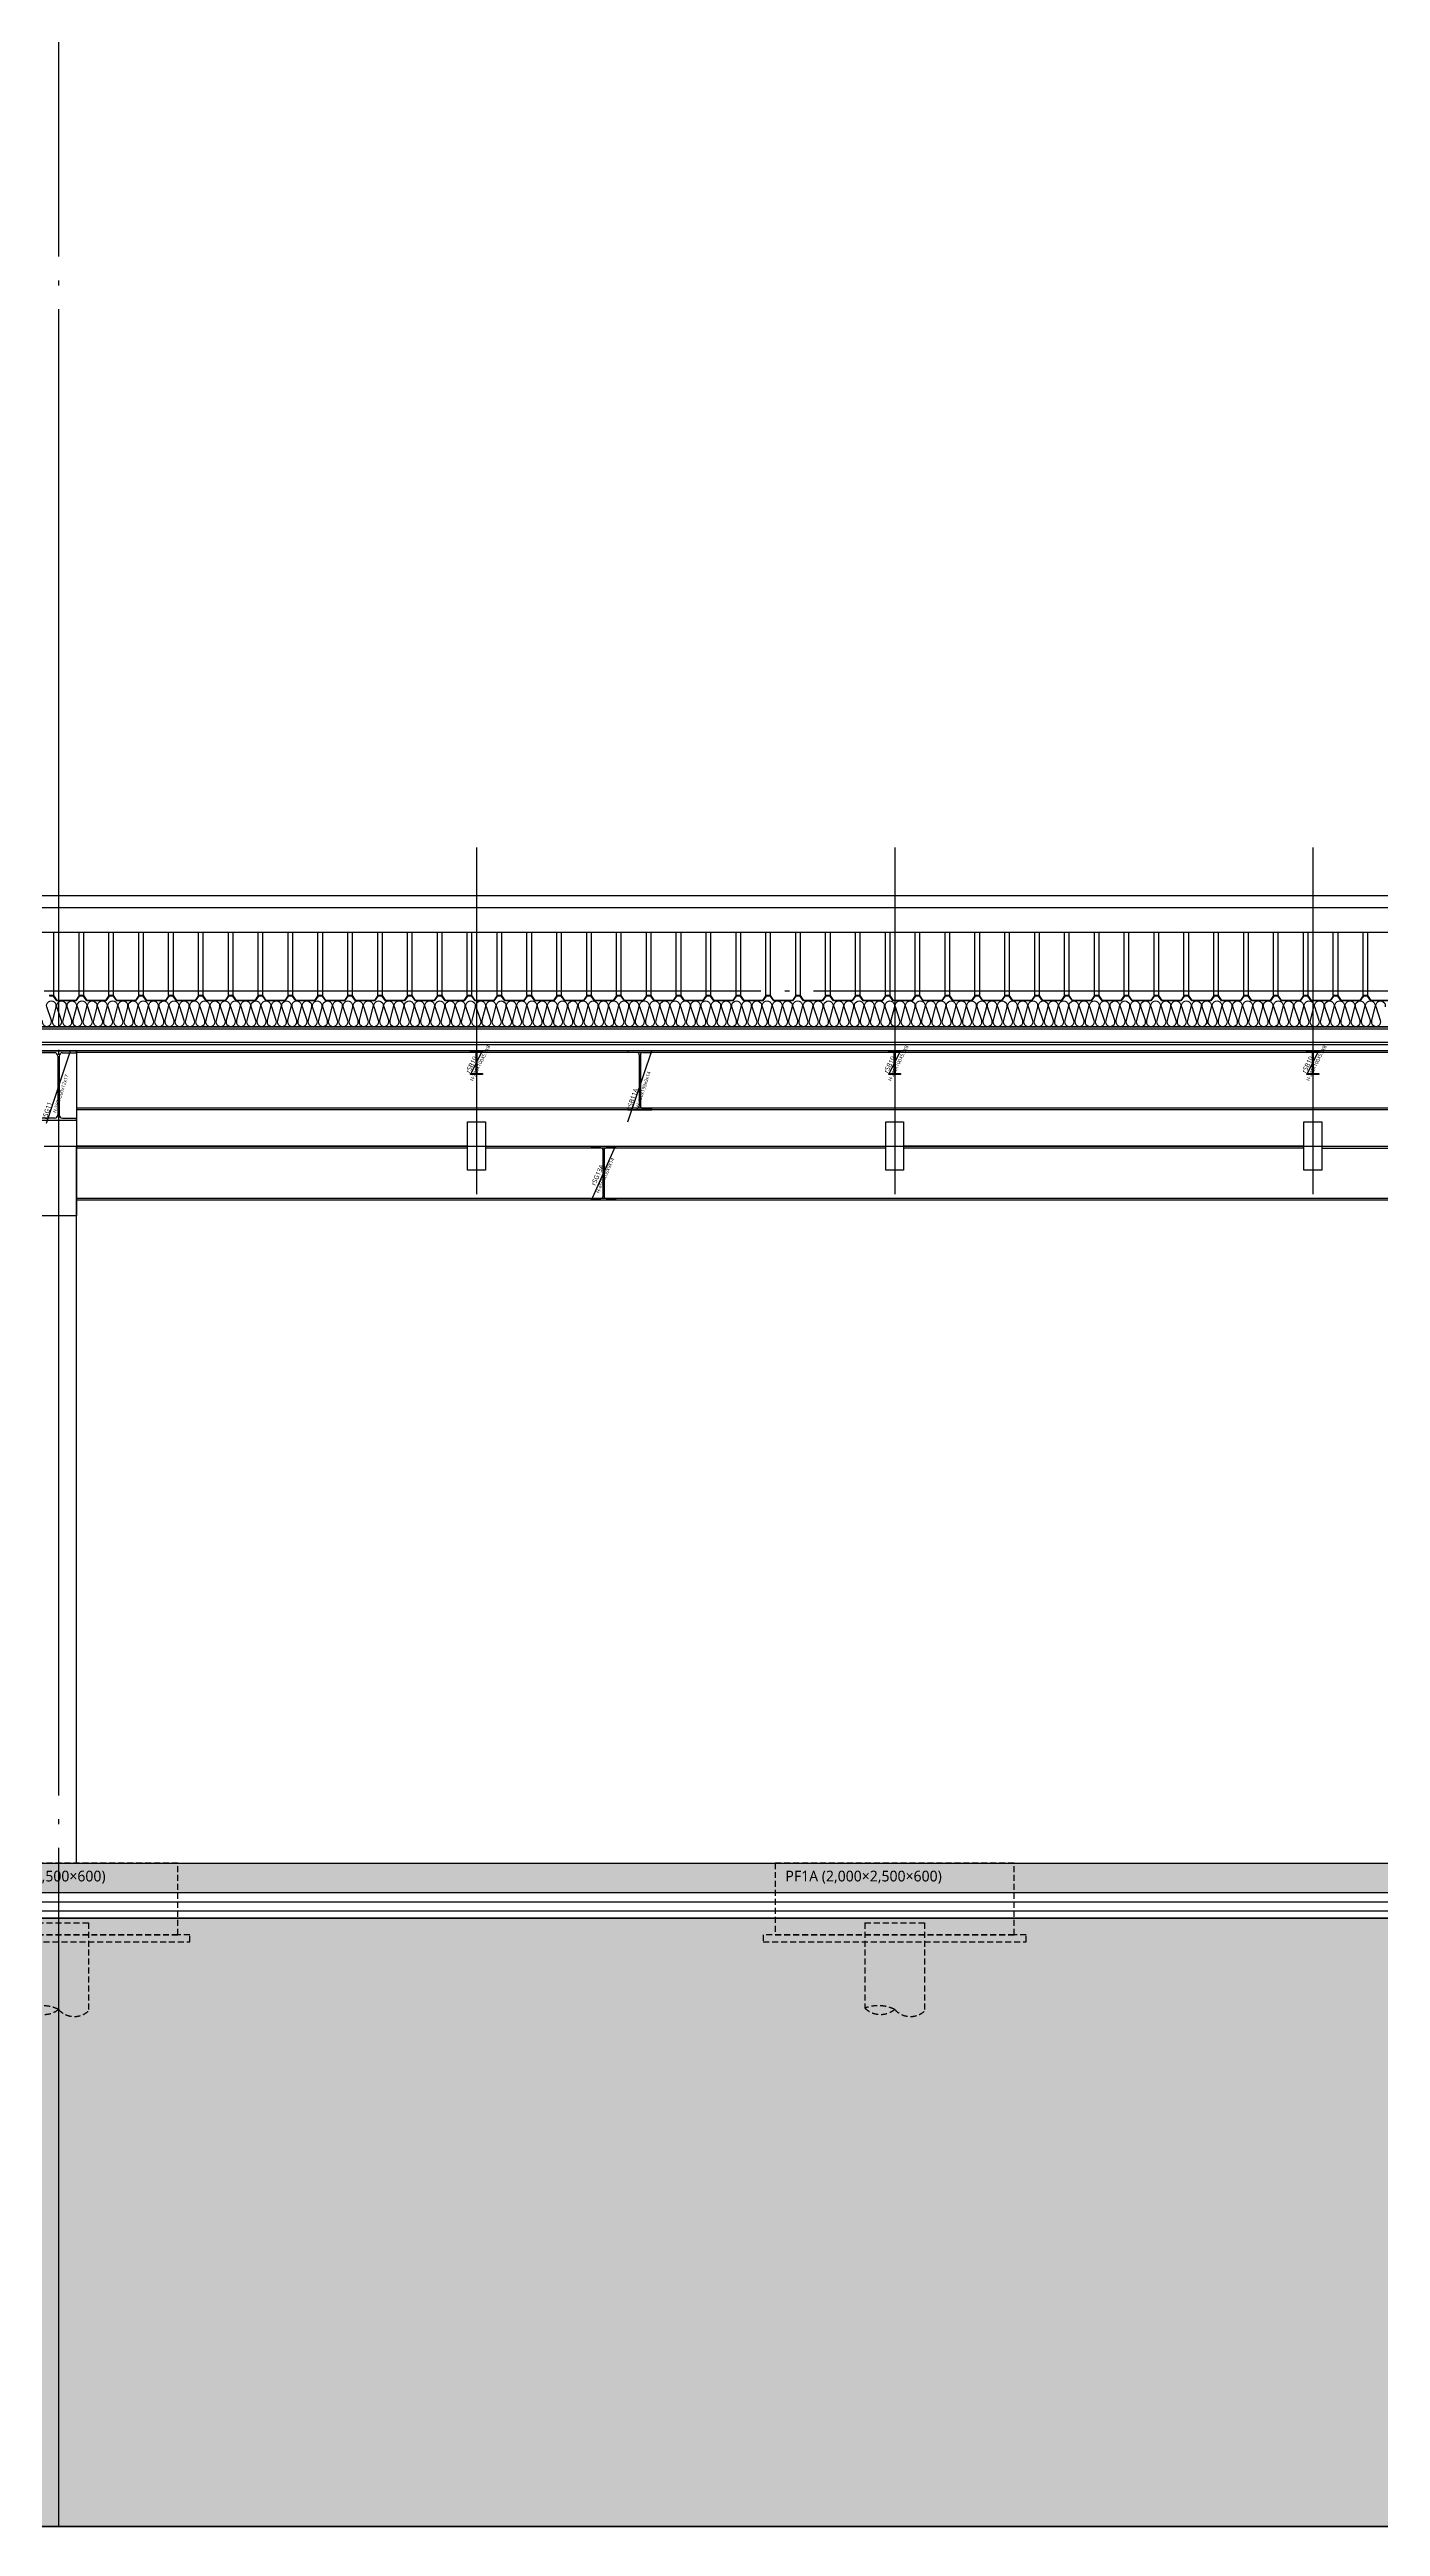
# Model space of a CAD drawing. Header units: millimetres. Extents: x 0 to 672800, y 0 to 118800.
# Drawn here: x 245375 to 256517, y 20890 to 41624 of the extents above; entities that cross this region are included whole.
import ezdxf
from ezdxf.enums import TextEntityAlignment as Align

# ---------------------------------------------------------------- set-up
doc = ezdxf.new("R2010")
doc.units = ezdxf.units.MM
doc.header["$LTSCALE"] = 200
for name, pattern in [('CEN-GAUN', [32.2, 30, -1, 0.2, -1]), ('CONTINOUS', [0]), ('HIDDEN', [0.375, 0.25, -0.125])]:
    doc.linetypes.add(name, pattern=pattern)
doc.layers.get('DEFPOINTS').update_dxf_attribs({"color": 137})
for name, color, linetype in [('0-S-col', 4, 'Continuous'), ('01단열재', 252, 'Continuous'), ('09GIRDER', 2, 'Continuous'), ('0파일', 251, 'HIDDEN'), ('5기초', 5, 'HIDDEN'), ('5기초버림콘크리트', 251, 'HIDDEN'), ('5버림콘크리트', 5, 'CONTINOUS'), ('7', 7, 'Continuous'), ('8', 8, 'Continuous'), ('A-CON', 2, 'Continuous'), ('CEN', 1, 'CEN-GAUN'), ('ELE-8', 8, 'Continuous'), ('ELE-STL', 252, 'Continuous'), ('HAT-254', 254, 'Continuous'), ('Insul', 252, 'Continuous'), ('LADDER-6', 6, 'Continuous'), ('PANEL', 6, 'Continuous'), ('S-253', 252, 'Continuous'), ('SEC-PANEL', 6, 'Continuous'), ('SOL-253', 253, 'Continuous')]:
    doc.layers.add(name, color=color, linetype=linetype)
doc.layers.add('Defpoint', color=125, linetype='Continuous', plot=False)
doc.styles.add('스타일1', font='malgun.ttf')
doc.linetypes.add('INSUL50', pattern='A,0.00254,-2.54,[134,ltypeshp.shx,S=6.25,R=0,X=-2.54,Y=0],-19.92,[134,ltypeshp.shx,S=6.25,R=180,X=2.54,Y=0],-2.54', length=25.00254)

# ---------------------------------------------------------------- blocks, each defined once
blk = doc.blocks.new('STUD-A1')
at = {"layer": 'ELE-8'}
for p, q in [((4835, 150), (54635, 150)), ((4835, 0), (54635, 0))]:
    blk.add_line(p, q, dxfattribs=at)
at = {"layer": 'ELE-8', "color": 251}
for p, q in [((4835, 130), (54630, 130)), ((4835, 20), (54630, 20))]:
    blk.add_line(p, q, dxfattribs=at)
blk = doc.blocks.new('PANEL-ES')
at = {"layer": '8'}
for p, q in [((35789.6, 0), (35789.6, 529)), ((36000, 0), (36000, 529)), ((36039.6, 0), (36039.6, 529)), ((36250, 0), (36250, 529)), ((36289.6, 0), (36289.6, 529)), ((36500, 0), (36500, 529)), ((36539.6, 0), (36539.6, 529)), ((36750, 0), (36750, 529)), ((36789.6, 0), (36789.6, 529)), ((37000, 0), (37000, 529)), ((37039.6, 0), (37039.6, 529)), ((37250, 0), (37250, 529)), ((37289.6, 0), (37289.6, 529)), ((37500, 0), (37500, 529)), ((37539.6, 0), (37539.6, 529)), ((37750, 0), (37750, 529)), ((37789.6, 0), (37789.6, 529)), ((38000, 0), (38000, 529)), ((38039.6, 0), (38039.6, 529)), ((38250, 0), (38250, 529)), ((38289.6, 0), (38289.6, 529)), ((38500, 0), (38500, 529)), ((38539.6, 0), (38539.6, 529)), ((38750, 0), (38750, 529)), ((38789.6, 0), (38789.6, 529)), ((39000, 0), (39000, 529)), ((39039.6, 0), (39039.6, 529)), ((39250, 0), (39250, 529)), ((39289.6, 0), (39289.6, 529)), ((39500, 0), (39500, 529)), ((39539.6, 0), (39539.6, 529)), ((39750, 0), (39750, 529)), ((39789.6, 0), (39789.6, 529)), ((40000, 0), (40000, 529)), ((40039.6, 0), (40039.6, 529)), ((40250, 0), (40250, 529)), ((40289.6, 0), (40289.6, 529)), ((40500, 0), (40500, 529)), ((40539.6, 0), (40539.6, 529)), ((40750, 0), (40750, 529)), ((40789.6, 0), (40789.6, 529)), ((41000, 0), (41000, 529)), ((41039.6, 0), (41039.6, 529)), ((41250, 0), (41250, 529)), ((41289.6, 0), (41289.6, 529)), ((41500, 0), (41500, 529)), ((41539.6, 0), (41539.6, 529)), ((41750, 0), (41750, 529)), ((41789.6, 0), (41789.6, 529)), ((42000, 0), (42000, 529)), ((42039.6, 0), (42039.6, 529)), ((42250, 0), (42250, 529)), ((42289.6, 0), (42289.6, 529)), ((42500, 0), (42500, 529)), ((42539.6, 0), (42539.6, 529)), ((42750, 0), (42750, 529)), ((42789.6, 0), (42789.6, 529)), ((43000, 0), (43000, 529)), ((43039.6, 0), (43039.6, 529)), ((43250, 0), (43250, 529)), ((43289.6, 0), (43289.6, 529)), ((43500, 0), (43500, 529)), ((43539.6, 0), (43539.6, 529)), ((43750, 0), (43750, 529)), ((43789.6, 0), (43789.6, 529)), ((44000, 0), (44000, 529)), ((44039.6, 0), (44039.6, 529)), ((44250, 0), (44250, 529)), ((44289.6, 0), (44289.6, 529)), ((44500, 0), (44500, 529)), ((44539.6, 0), (44539.6, 529)), ((44750, 0), (44750, 529)), ((44789.6, 0), (44789.6, 529)), ((45000, 0), (45000, 529)), ((45039.6, 0), (45039.6, 529)), ((45250, 0), (45250, 529)), ((45289.6, 0), (45289.6, 529)), ((45500, 0), (45500, 529)), ((45539.6, 0), (45539.6, 529)), ((45750, 0), (45750, 529)), ((45789.6, 0), (45789.6, 529)), ((46000, 0), (46000, 529)), ((46039.6, 0), (46039.6, 529)), ((46250, 0), (46250, 529)), ((46289.6, 0), (46289.6, 529)), ((46500, 0), (46500, 529)), ((46539.6, 0), (46539.6, 529)), ((46750, 0), (46750, 529)), ((46789.6, 0), (46789.6, 529))]:
    blk.add_line(p, q, dxfattribs=at)
blk = doc.blocks.new('sefa ws')
at = {"layer": 'Insul'}
blk.add_lwpolyline([(57377, 45001, 1.337394), (57453, 45001), (57414, 45114, -1.337394), (57490, 45114), (57462, 45001, 1.337394), (57538, 45001), (57500, 45114, -1.337394), (57576, 45114), (57548, 45001, 1.337394), (57624, 45001), (57586, 45114, -1.337394), (57662, 45114), (57633, 45001, 1.337394), (57709, 45001), (57671, 45114, -1.337394), (57747, 45114), (57719, 45001, 1.337394), (57795, 45001), (57757, 45114, -1.337394), (57833, 45114), (57805, 45001, 1.337394), (57881, 45001), (57842, 45114, -1.337394), (57918, 45114), (57890, 45001, 1.337394), (57966, 45001), (57928, 45114, -1.337394), (58004, 45114), (57976, 45001, 1.337394), (58052, 45001), (58014, 45114, -1.337394), (58090, 45114), (58061, 45001, 1.337394), (58137, 45001), (58099, 45114, -1.337394), (58175, 45114), (58147, 45001, 1.337394), (58223, 45001), (58185, 45114, -1.337394), (58261, 45114), (58233, 45001, 1.337394), (58309, 45001), (58270, 45114, -1.337394), (58346, 45114), (58318, 45001, 1.337394), (58394, 45001), (58356, 45114, -1.337394), (58432, 45114), (58404, 45001, 1.337394), (58480, 45001), (58442, 45114, -1.337394), (58518, 45114), (58489, 45001, 1.337394), (58565, 45001), (58527, 45114, -1.337394), (58603, 45114), (58575, 45001, 1.337394), (58651, 45001), (58613, 45114, -1.337394), (58689, 45114), (58661, 45001, 1.337394), (58737, 45001), (58698, 45114, -1.337394), (58774, 45114), (58746, 45001, 1.337394), (58822, 45001), (58784, 45114, -1.337394), (58860, 45114), (58832, 45001, 1.337394), (58908, 45001), (58870, 45114, -1.337394), (58946, 45114), (58917, 45001, 1.337394), (58993, 45001), (58955, 45114, -1.337394), (59031, 45114), (59003, 45001, 1.337394), (59079, 45001), (59041, 45114, -1.337394), (59117, 45114), (59089, 45001, 1.337394), (59165, 45001), (59126, 45114, -1.337394), (59202, 45114), (59174, 45001, 1.337394), (59250, 45001), (59212, 45114, -1.337394), (59288, 45114), (59260, 45001, 1.337394), (59336, 45001), (59298, 45114, -1.337394), (59374, 45114), (59345, 45001, 1.337394), (59421, 45001), (59383, 45114, -1.337394), (59459, 45114), (59431, 45001, 1.337394), (59507, 45001), (59469, 45114, -1.337394), (59545, 45114), (59517, 45001, 1.337394), (59593, 45001), (59554, 45114, -1.337394), (59630, 45114), (59602, 45001, 1.337394), (59678, 45001), (59640, 45114, -1.337394), (59716, 45114), (59688, 45001, 1.337394), (59764, 45001), (59726, 45114, -1.337394), (59802, 45114), (59773, 45001, 1.337394), (59849, 45001), (59811, 45114, -1.337394), (59887, 45114), (59859, 45001, 1.337394), (59935, 45001), (59897, 45114, -1.337394), (59973, 45114), (59945, 45001, 1.337394), (60021, 45001), (59982, 45114, -1.337394), (60058, 45114), (60030, 45001, 1.337394), (60106, 45001), (60068, 45114, -1.337394), (60144, 45114), (60116, 45001, 1.337394), (60192, 45001), (60154, 45114, -1.337394), (60230, 45114), (60201, 45001, 1.337394), (60277, 45001), (60239, 45114, -1.337394), (60315, 45114), (60287, 45001, 1.337394), (60363, 45001), (60325, 45114, -1.337394), (60401, 45114), (60373, 45001, 1.337394), (60449, 45001), (60410, 45114, -1.337394), (60486, 45114), (60458, 45001, 1.337394), (60534, 45001), (60496, 45114, -1.337394), (60572, 45114), (60544, 45001, 1.337394), (60620, 45001), (60582, 45114, -1.337394), (60658, 45114), (60629, 45001, 1.337394), (60705, 45001), (60667, 45114, -1.337394), (60743, 45114), (60715, 45001, 1.337394), (60791, 45001), (60753, 45114, -1.337394), (60829, 45114), (60801, 45001, 1.337394), (60877, 45001), (60838, 45114, -1.337394), (60914, 45114), (60886, 45001, 1.337394), (60962, 45001), (60924, 45114, -1.337394), (61000, 45114), (60972, 45001, 1.337394), (61048, 45001), (61010, 45114, -1.337394), (61086, 45114), (61057, 45001, 1.337394), (61133, 45001), (61095, 45114, -1.337394), (61171, 45114), (61143, 45001, 1.337394), (61219, 45001), (61181, 45114, -1.337394), (61257, 45114), (61229, 45001, 1.337394), (61305, 45001), (61266, 45114, -1.337394), (61342, 45114), (61314, 45001, 1.337394), (61390, 45001), (61352, 45114, -1.337394), (61428, 45114), (61400, 45001, 1.337394), (61476, 45001), (61438, 45114, -1.337394), (61514, 45114), (61485, 45001, 1.337394), (61561, 45001), (61523, 45114, -1.337394), (61599, 45114), (61571, 45001, 1.337394), (61647, 45001), (61609, 45114, -1.337394), (61685, 45114), (61657, 45001, 1.337394), (61733, 45001), (61694, 45114, -1.337394), (61770, 45114), (61742, 45001, 1.337394), (61818, 45001), (61780, 45114, -1.337394), (61856, 45114), (61828, 45001, 1.337394), (61904, 45001), (61866, 45114, -1.337394), (61942, 45114), (61913, 45001, 1.337394), (61989, 45001), (61951, 45114, -1.337394), (62027, 45114), (61999, 45001, 1.337394), (62075, 45001), (62037, 45114, -1.337394), (62113, 45114), (62085, 45001, 1.337394), (62161, 45001), (62122, 45114, -1.337394), (62198, 45114), (62170, 45001, 1.337394), (62246, 45001), (62208, 45114, -1.337394), (62284, 45114), (62256, 45001, 1.337394), (62332, 45001), (62294, 45114, -1.337394), (62370, 45114), (62341, 45001, 1.337394), (62417, 45001), (62379, 45114, -1.337394), (62455, 45114), (62427, 45001, 1.337394), (62503, 45001), (62465, 45114, -1.337394), (62541, 45114), (62513, 45001, 1.337394), (62589, 45001), (62550, 45114, -1.337394), (62626, 45114), (62598, 45001, 1.337394), (62674, 45001), (62636, 45114, -1.337394), (62712, 45114), (62684, 45001, 1.337394), (62760, 45001), (62722, 45114, -1.337394), (62798, 45114), (62769, 45001, 1.337394), (62845, 45001), (62807, 45114, -1.337394), (62883, 45114), (62855, 45001, 1.337394), (62931, 45001), (62893, 45114, -1.337394), (62969, 45114), (62941, 45001, 1.337394), (63017, 45001), (62978, 45114, -1.337394), (63054, 45114), (63026, 45001, 1.337394), (63102, 45001), (63064, 45114, -1.337394), (63140, 45114), (63112, 45001, 1.337394), (63188, 45001), (63150, 45114, -1.337394), (63226, 45114), (63197, 45001, 1.337394), (63273, 45001), (63235, 45114, -1.337394), (63311, 45114), (63283, 45001, 1.337394), (63359, 45001), (63321, 45114, -1.337394), (63397, 45114), (63369, 45001, 1.337394), (63445, 45001), (63406, 45114, -1.337394), (63482, 45114), (63454, 45001, 1.337394), (63530, 45001), (63492, 45114, -1.337394), (63568, 45114), (63540, 45001, 1.337394), (63616, 45001), (63578, 45114, -1.337394), (63654, 45114), (63625, 45001, 1.337394), (63701, 45001), (63663, 45114, -1.337394), (63739, 45114), (63711, 45001, 1.337394), (63787, 45001), (63749, 45114, -1.337394), (63825, 45114), (63797, 45001, 1.337394), (63873, 45001), (63834, 45114, -1.337394), (63910, 45114), (63882, 45001, 1.337394), (63958, 45001), (63920, 45114, -1.337394), (63996, 45114), (63968, 45001, 1.337394), (64044, 45001), (64006, 45114, -1.337394), (64082, 45114), (64053, 45001, 1.337394), (64129, 45001), (64091, 45114, -1.337394), (64167, 45114), (64139, 45001, 1.337394), (64215, 45001), (64177, 45114, -1.337394), (64253, 45114), (64225, 45001, 1.337394), (64301, 45001), (64262, 45114, -1.337394), (64338, 45114), (64310, 45001, 1.337394), (64386, 45001), (64348, 45114, -1.337394), (64424, 45114), (64396, 45001, 1.337394), (64472, 45001), (64434, 45114, -1.337394), (64510, 45114), (64481, 45001, 1.337394), (64557, 45001), (64519, 45114, -1.337394), (64595, 45114), (64567, 45001, 1.337394), (64643, 45001), (64605, 45114, -1.337394), (64681, 45114), (64653, 45001, 1.337394), (64729, 45001), (64690, 45114, -1.337394), (64766, 45114), (64738, 45001, 1.337394), (64814, 45001), (64776, 45114, -1.337394), (64852, 45114), (64824, 45001, 1.337394), (64900, 45001), (64862, 45114, -1.337394), (64938, 45114), (64909, 45001, 1.337394), (64985, 45001), (64947, 45114, -1.337394), (65023, 45114), (64995, 45001, 1.337394), (65071, 45001), (65033, 45114, -1.337394), (65109, 45114), (65081, 45001, 1.337394), (65157, 45001), (65118, 45114, -1.337394), (65194, 45114), (65166, 45001, 1.337394), (65242, 45001), (65204, 45114, -1.337394), (65280, 45114), (65252, 45001, 1.337394), (65328, 45001), (65290, 45114, -1.337394), (65366, 45114), (65337, 45001, 1.337394), (65413, 45001), (65375, 45114, -1.337394), (65451, 45114), (65423, 45001, 1.337394), (65499, 45001), (65461, 45114, -1.337394), (65537, 45114), (65509, 45001, 1.337394), (65585, 45001), (65546, 45114, -1.337394), (65622, 45114), (65594, 45001, 1.337394), (65670, 45001), (65632, 45114, -1.337394), (65708, 45114), (65680, 45001, 1.337394), (65756, 45001), (65718, 45114, -1.337394), (65794, 45114), (65765, 45001, 1.337394), (65841, 45001), (65803, 45114, -1.337394), (65879, 45114), (65851, 45001, 1.337394), (65927, 45001), (65889, 45114, -1.337394), (65965, 45114), (65937, 45001, 1.337394), (66013, 45001), (65974, 45114, -1.337394), (66050, 45114), (66022, 45001, 1.337394), (66098, 45001), (66060, 45114, -1.337394), (66136, 45114), (66108, 45001, 1.337394), (66184, 45001), (66146, 45114, -1.337394), (66222, 45114), (66193, 45001, 1.337394), (66269, 45001), (66231, 45114, -1.337394), (66307, 45114), (66279, 45001, 1.337394), (66355, 45001), (66317, 45114, -1.337394), (66393, 45114), (66365, 45001, 1.337394), (66441, 45001), (66402, 45114, -1.337394), (66478, 45114), (66450, 45001, 1.337394), (66526, 45001), (66488, 45114, -1.337394), (66564, 45114), (66536, 45001, 1.337394), (66612, 45001), (66574, 45114, -1.337394), (66650, 45114), (66621, 45001, 1.337394), (66697, 45001), (66659, 45114, -1.337394), (66735, 45114), (66707, 45001, 1.337394), (66783, 45001), (66745, 45114, -1.337394), (66821, 45114), (66793, 45001, 1.337394), (66869, 45001), (66830, 45114, -1.337394), (66906, 45114), (66878, 45001, 1.337394), (66954, 45001), (66916, 45114, -1.337394), (66992, 45114), (66964, 45001, 1.337394), (67040, 45001), (67002, 45114, -1.337394), (67078, 45114), (67049, 45001, 1.337394), (67125, 45001), (67087, 45114, -1.337394), (67163, 45114), (67135, 45001, 1.337394), (67211, 45001), (67173, 45114, -1.337394), (67249, 45114), (67221, 45001, 1.337394), (67297, 45001), (67258, 45114, -1.337394), (67334, 45114), (67306, 45001, 1.337394), (67382, 45001), (67344, 45114, -1.337394), (67420, 45114), (67392, 45001, 1.337394), (67468, 45001), (67430, 45114, -1.337394), (67506, 45114), (67477, 45001, 1.337394), (67553, 45001), (67515, 45114, -1.337394), (67591, 45114), (67563, 45001, 1.337394), (67639, 45001), (67601, 45114, -1.337394), (67677, 45114), (67649, 45001, 1.337394), (67725, 45001), (67686, 45114, -1.337394), (67762, 45114), (67734, 45001, 1.337394), (67810, 45001), (67772, 45114, -1.337394), (67848, 45114), (67820, 45001, 1.337394), (67896, 45001), (67858, 45114, -1.337394), (67934, 45114), (67905, 45001, 1.337394), (67981, 45001), (67943, 45114, -1.337394), (68019, 45114), (67991, 45001, 1.337394), (68067, 45001), (68029, 45114, -1.337394), (68105, 45114), (68077, 45001, 1.337394), (68153, 45001), (68114, 45114, -1.337394), (68190, 45114), (68162, 45001, 1.337394), (68238, 45001), (68200, 45114, -1.337394), (68276, 45114), (68248, 45001, 1.337394), (68324, 45001), (68286, 45114, -1.337394), (68362, 45114), (68333, 45001, 1.337394), (68409, 45001), (68371, 45114, -1.337394), (68447, 45114), (68419, 45001, 1.337394), (68495, 45001), (68457, 45114, -1.337394), (68533, 45114), (68505, 45001, 1.337394), (68581, 45001), (68542, 45114, -1.337394), (68618, 45114)], format="xyb", dxfattribs=at)
at = {"layer": 'SEC-PANEL'}
for p, q in [((21562, 44950), (71213, 44950)), ((21562, 44947), (71213, 44947))]:
    blk.add_line(p, q, dxfattribs=at)
for points in [[(68657, 45167), (68502, 45167), (68474, 45208), (68435, 45208), (68407, 45167), (68252, 45167), (68224, 45208), (68185, 45208), (68157, 45167), (68002, 45167), (67974, 45208), (67935, 45208), (67907, 45167), (67752, 45167), (67724, 45208), (67685, 45208), (67657, 45167), (67502, 45167), (67474, 45208), (67435, 45208), (67407, 45167), (67252, 45167), (67224, 45208), (67185, 45208), (67157, 45167), (67002, 45167), (66974, 45208), (66935, 45208), (66907, 45167), (66752, 45167), (66724, 45208), (66685, 45208), (66657, 45167), (66502, 45167), (66474, 45208), (66435, 45208), (66407, 45167), (66252, 45167), (66224, 45208), (66185, 45208), (66157, 45167), (66002, 45167), (65974, 45208), (65935, 45208), (65907, 45167), (65752, 45167), (65724, 45208), (65685, 45208), (65657, 45167), (65502, 45167), (65474, 45208), (65435, 45208), (65407, 45167), (65252, 45167), (65224, 45208), (65185, 45208), (65157, 45167), (65002, 45167), (64974, 45208), (64935, 45208), (64907, 45167), (64752, 45167), (64724, 45208), (64685, 45208), (64657, 45167), (64502, 45167), (64474, 45208), (64435, 45208), (64407, 45167), (64252, 45167), (64224, 45208), (64185, 45208), (64157, 45167), (64002, 45167), (63974, 45208), (63935, 45208), (63907, 45167), (63752, 45167), (63724, 45208), (63685, 45208), (63657, 45167), (63502, 45167), (63474, 45208), (63435, 45208), (63407, 45167), (63252, 45167), (63224, 45208), (63185, 45208), (63157, 45167), (63002, 45167), (62974, 45208), (62935, 45208), (62907, 45167), (62752, 45167), (62724, 45208), (62685, 45208), (62657, 45167), (62502, 45167), (62474, 45208), (62435, 45208), (62407, 45167), (62252, 45167), (62224, 45208), (62185, 45208), (62157, 45167), (62002, 45167), (61974, 45208), (61935, 45208), (61907, 45167), (61752, 45167), (61724, 45208), (61685, 45208), (61657, 45167), (61502, 45167), (61474, 45208), (61435, 45208), (61407, 45167), (61252, 45167), (61224, 45208), (61185, 45208), (61157, 45167), (61002, 45167), (60974, 45208), (60935, 45208), (60907, 45167), (60752, 45167), (60724, 45208), (60685, 45208), (60657, 45167), (60502, 45167), (60474, 45208), (60435, 45208), (60407, 45167), (60252, 45167), (60224, 45208), (60185, 45208), (60157, 45167), (60002, 45167), (59974, 45208), (59935, 45208), (59907, 45167), (59752, 45167), (59724, 45208), (59685, 45208), (59657, 45167), (59502, 45167), (59474, 45208), (59435, 45208), (59407, 45167), (59252, 45167), (59224, 45208), (59185, 45208), (59157, 45167), (59002, 45167), (58974, 45208), (58935, 45208), (58907, 45167), (58752, 45167), (58724, 45208), (58685, 45208), (58657, 45167), (58502, 45167), (58474, 45208), (58435, 45208), (58407, 45167), (58252, 45167), (58224, 45208), (58185, 45208), (58157, 45167), (58002, 45167), (57974, 45208), (57935, 45208), (57907, 45167), (57752, 45167), (57724, 45208), (57685, 45208), (57657, 45167), (57502, 45167), (57474, 45208), (57435, 45208)], [(68658, 45164), (68500, 45164), (68472, 45205), (68436, 45205), (68408, 45164), (68250, 45164), (68222, 45205), (68186, 45205), (68158, 45164), (68000, 45164), (67972, 45205), (67936, 45205), (67908, 45164), (67750, 45164), (67722, 45205), (67686, 45205), (67658, 45164), (67500, 45164), (67472, 45205), (67436, 45205), (67408, 45164), (67250, 45164), (67222, 45205), (67186, 45205), (67158, 45164), (67000, 45164), (66972, 45205), (66936, 45205), (66908, 45164), (66750, 45164), (66722, 45205), (66686, 45205), (66658, 45164), (66500, 45164), (66472, 45205), (66436, 45205), (66408, 45164), (66250, 45164), (66222, 45205), (66186, 45205), (66158, 45164), (66000, 45164), (65972, 45205), (65936, 45205), (65908, 45164), (65750, 45164), (65722, 45205), (65686, 45205), (65658, 45164), (65500, 45164), (65472, 45205), (65436, 45205), (65408, 45164), (65250, 45164), (65222, 45205), (65186, 45205), (65158, 45164), (65000, 45164), (64972, 45205), (64936, 45205), (64908, 45164), (64750, 45164), (64722, 45205), (64686, 45205), (64658, 45164), (64500, 45164), (64472, 45205), (64436, 45205), (64408, 45164), (64250, 45164), (64222, 45205), (64186, 45205), (64158, 45164), (64000, 45164), (63972, 45205), (63936, 45205), (63908, 45164), (63750, 45164), (63722, 45205), (63686, 45205), (63658, 45164), (63500, 45164), (63472, 45205), (63436, 45205), (63408, 45164), (63250, 45164), (63222, 45205), (63186, 45205), (63158, 45164), (63000, 45164), (62972, 45205), (62936, 45205), (62908, 45164), (62750, 45164), (62722, 45205), (62686, 45205), (62658, 45164), (62500, 45164), (62472, 45205), (62436, 45205), (62408, 45164), (62250, 45164), (62222, 45205), (62186, 45205), (62158, 45164), (62000, 45164), (61972, 45205), (61936, 45205), (61908, 45164), (61750, 45164), (61722, 45205), (61686, 45205), (61658, 45164), (61500, 45164), (61472, 45205), (61436, 45205), (61408, 45164), (61250, 45164), (61222, 45205), (61186, 45205), (61158, 45164), (61000, 45164), (60972, 45205), (60936, 45205), (60908, 45164), (60750, 45164), (60722, 45205), (60686, 45205), (60658, 45164), (60500, 45164), (60472, 45205), (60436, 45205), (60408, 45164), (60250, 45164), (60222, 45205), (60186, 45205), (60158, 45164), (60000, 45164), (59972, 45205), (59936, 45205), (59908, 45164), (59750, 45164), (59722, 45205), (59686, 45205), (59658, 45164), (59500, 45164), (59472, 45205), (59436, 45205), (59408, 45164), (59250, 45164), (59222, 45205), (59186, 45205), (59158, 45164), (59000, 45164), (58972, 45205), (58936, 45205), (58908, 45164), (58750, 45164), (58722, 45205), (58686, 45205), (58658, 45164), (58500, 45164), (58472, 45205), (58436, 45205), (58408, 45164), (58250, 45164), (58222, 45205), (58186, 45205), (58158, 45164), (58000, 45164), (57972, 45205), (57936, 45205), (57908, 45164), (57750, 45164), (57722, 45205), (57686, 45205), (57658, 45164), (57500, 45164), (57472, 45205), (57436, 45205)]]:
    blk.add_lwpolyline(points, dxfattribs=at)
blk = doc.blocks.new('pile(500)-section')
at = {"layer": '0파일'}
for p, q in [((-250, 0), (-250, -714)), ((-250, 0), (250, 0)), ((250, 0), (250, -739))]:
    blk.add_line(p, q, dxfattribs=at)
for points in [[(-250, -714, -0.201908), (0, -725, 0.417045), (250, -739)], [(-250, -714, 0.379922), (0, -725)]]:
    blk.add_lwpolyline(points, format="xyb", dxfattribs=at)
blk = doc.blocks.new('S-PF1A-S1')
at = {"layer": '5기초'}
blk.add_lwpolyline([(-1000, 0), (-1000, -600), (1000, -600), (1000, 0)], close=True, dxfattribs=at)
at = {"layer": '5기초버림콘크리트'}
blk.add_lwpolyline([(1000, -600), (-1100, -600), (-1100, -660), (1100, -660), (1100, -600), (1000, -600)], dxfattribs=at)
blk.add_blockref('pile(500)-section', (0, -500), dxfattribs=at)
at = {"layer": 'DEFPOINTS', "style": '스타일1'}
blk.add_text('PF1A (2,000×2,500×600)', height=90, dxfattribs=at).set_placement((-260, -109), align=Align.MIDDLE_CENTER)
blk = doc.blocks.new('SG-rSB10')
at = {"layer": '09GIRDER'}
blk.add_lwpolyline([(-50, -200), (-50, -192), (-14, -192, 0.414214), (-3, -181), (-3, -19, 0.414214), (-14, -8), (-50, -8), (-50, 0), (50, 0), (50, -8), (14, -8, 0.414214), (3, -19), (3, -181, 0.414214), (14, -192), (50, -192), (50, -200)], format="xyb", close=True, dxfattribs=at)
at = {"layer": 'DEFPOINTS'}
blk.add_line((-50, -200), (50, 0), dxfattribs=at)
at = {"layer": 'DEFPOINTS', "style": '스타일1'}
for s, height, p in [('H-200X100X5.5X8', 30, (30, -104)), ('rSB10', 40, (-43, -116, 0))]:
    blk.add_text(s, height=height, rotation=63.4349, dxfattribs=at).set_placement(p, align=Align.MIDDLE_CENTER)
blk = doc.blocks.new('*U479')
for p, q in [((116, 565), (0, 565)), ((144, 537), (144, 45)), ((156, 537), (156, 45)), ((184, 565), (300, 565)), ((116, 17), (0, 17)), ((184, 17), (300, 17))]:
    blk.add_line(p, q)
for points in [[(300, 565), (300, 582), (0, 582), (0, 565)], [(0, 17), (0, 0), (300, 0), (300, 17)]]:
    blk.add_lwpolyline(points)
for centre, start, end in [((116, 537), 0, 90), ((184, 537), 90, 180), ((116, 45), 270, 0), ((184, 45), 180, 270)]:
    blk.add_arc(centre, 28, start, end)
blk = doc.blocks.new('SG-rSG11')
at = {"layer": 'DEFPOINTS'}
blk.add_line((-100, -606), (100, 0), dxfattribs=at)
at = {"layer": '09GIRDER'}
blk.add_blockref('*U479', (-150, -582), dxfattribs=at)
at = {"layer": 'DEFPOINTS', "style": '스타일1'}
for s, height, p in [('H-582x300x12x17', 30, (19, -360)), ('rSG11', 40, (-95, -501, 0))]:
    blk.add_text(s, height=height, rotation=71.6502, dxfattribs=at).set_placement(p, align=Align.MIDDLE_CENTER)
blk = doc.blocks.new('*U478')
for p, q in [((75, 482), (0, 482)), ((95, 462), (95, 34)), ((104, 462), (104, 34)), ((124, 482), (199, 482)), ((75, 14), (0, 14)), ((124, 14), (199, 14))]:
    blk.add_line(p, q)
for points in [[(199, 482), (199, 496), (0, 496), (0, 482)], [(0, 14), (0, 0), (199, 0), (199, 14)]]:
    blk.add_lwpolyline(points)
for centre, start, end in [((75, 462), 0, 90), ((124, 462), 90, 180), ((75, 34), 270, 0), ((124, 34), 180, 270)]:
    blk.add_arc(centre, 20, start, end)

msp = doc.modelspace()

# ---------------------------------------------------------------- hatches: boundary and pattern name
at = {"layer": 'HAT-254'}
h = msp.add_hatch(color=256, dxfattribs=at)
h.dxf.hatch_style = 1
h.paths.add_polyline_path([(268400, 23443.6), (268400, 23943.6), (267875, 23943.6), (267875, 26193.6), (280350, 26193.6), (280350, 25743.6), (280750, 25743.6), (280750, 26193.6), (280885, 26193.6), (280885, 26443.6), (265980, 26443.6), (265980, 26543.6), (265880, 26543.6), (265880, 26343.6), (259250, 26343.6), (259250, 26543.6), (259150, 26543.6), (259150, 26443.6), (209150, 26443.6), (209150, 26043.6), (209150, 25743.6), (209550, 25743.6), (209550, 26193.6), (258850, 26193.6), (258950, 26093.6), (263425, 26093.6), (263425, 23943.6), (262900, 23943.6), (262900, 23443.6)])
h.paths.add_polyline_path([(263675, 23943.6), (263675, 26093.6), (267625, 26093.6), (267625, 23943.6)], flags=16)
at = {"layer": 'SOL-253'}
h = msp.add_hatch(color=256, dxfattribs=at)
h.dxf.hatch_style = 1
h.paths.add_polyline_path([(208850, 26243.6), (208850, 26093.6), (209150, 26093.6), (209150, 25593.6), (209050, 25593.6), (209050, 25533.6), (209800, 25533.6), (209800, 25593.6), (209700, 25593.6), (209700, 25983.6), (258763, 25983.6), (258863, 25883.6), (263425, 25883.6), (263425, 23943.6), (262900, 23943.6), (262900, 23443.6), (262800, 23443.6), (262800, 23383.6), (268500, 23383.6), (268500, 23443.6), (268400, 23443.6), (268400, 23943.6), (267875, 23943.6), (267875, 25983.6), (280200, 25983.6), (280200, 25593.6), (280100, 25593.6), (280100, 25533.6), (281000, 25533.6), (281000, 25593.6), (280900, 25593.6), (280900, 25893.6), (282535, 25893.6), (282535, 24943.6), (281984.3, 24943.6), (281985, 24443.6), (281885, 24443.6), (281885, 24383.6), (283385, 24383.6), (283385, 24443.6), (283285, 24443.6), (283285, 24943.6), (282735, 24943.6), (282735, 25643.6), (284435, 25643.6), (284435, 24943.6), (283885, 24943.6), (283885, 24443.6), (283785, 24443.6), (283785, 24383.6), (285285, 24383.6), (285285, 24443.6), (285185, 24443.6), (285185, 24943.6), (285185, 24943.6), (285085, 24943.6), (284635, 24943.6), (284635, 25243.6), (284635, 25643.6), (284685, 25643.6), (284685, 25743.6), (291450, 25743.6), (291450, 20890.3), (198450, 20890.3), (198450, 26243.6)])

# ---------------------------------------------------------------- linework, layer by layer
at = {"layer": '0-S-col', "color": 8}
msp.add_lwpolyline([(245300, 32443.6), (245300, 32443.6), (245300, 26443.6), (245600, 26443.6), (245600, 32443.6), (245600, 32443.6)], dxfattribs=at)
at = {"layer": '01단열재', "linetype": 'INSUL50', "ltscale": 0.015}
msp.add_lwpolyline([(209550, 26118.6), (258818.9, 26118.6), (258918.9, 26018.6), (263425, 26018.6)], dxfattribs=at)
at = {"layer": '5버림콘크리트'}
for points in [[(209700, 26043.6), (258787.9, 26043.6), (258887.9, 25943.6), (263425, 25943.6)], [(263425, 25883.6), (258863, 25883.6), (258763, 25983.6), (209700, 25983.6), (209700, 26043.6)]]:
    msp.add_lwpolyline(points, dxfattribs=at)
at = {"layer": '7'}
msp.add_line((259015, 34233.6), (209550, 34233.6), dxfattribs=at)
at = {"layer": '8'}
for p, q in [((208985, 34543.6), (259085, 34543.6)), ((209595, 34443.6), (259023, 34443.6))]:
    msp.add_line(p, q, dxfattribs=at)
at = {"layer": 'A-CON'}
for points in [[(209150, 26443.6), (259150, 26443.6), (259150, 26543.6), (259250, 26543.6), (259250, 26343.6), (265880, 26343.6), (265880, 26543.6), (265980, 26543.6), (265980, 26443.6), (280885, 26443.6), (280885, 26193.6), (280750, 26193.6), (280750, 25743.6), (280350, 25743.6), (280350, 26193.6), (267875, 26193.6), (267875, 23943.6), (268400, 23943.6), (268400, 23443.6), (262900, 23443.6), (262900, 23943.6), (263425, 23943.6), (263425, 26093.6), (258950, 26093.6)], [(258950, 26093.6), (258850, 26193.6), (209550, 26193.6)]]:
    msp.add_lwpolyline(points, dxfattribs=at)
at = {"layer": 'CEN'}
for p, q in [((245450, 45890.3), (245450, 20890.3)), ((200250, 34543.6), (259980, 34543.6)), ((200250, 33743.6), (259980, 33743.6)), ((200250, 32443.6), (259980, 32443.6)), ((200250, 26443.6), (285400, 26443.6))]:
    msp.add_line(p, q, dxfattribs=at)
at = {"layer": 'Defpoint'}
for p, q in [((248950, 34943.6), (248950, 32043.6)), ((252450, 34943.6), (252450, 32043.6)), ((255950, 34943.6), (255950, 32043.6))]:
    msp.add_line(p, q, dxfattribs=at)
at = {"layer": 'DEFPOINTS'}
for p, q in [((250216.9, 32646.8), (250415.9, 33242.8)), ((249913, 31993.6), (250113, 32443.6))]:
    msp.add_line(p, q, dxfattribs=at)
msp.add_lwpolyline([(291450, 20890.3), (291450, 45890.3), (198450, 45890.3), (198450, 20890.3)], close=True, dxfattribs=at)
msp.add_lwpolyline([(249913, 32007.6), (249990.5, 32007.6, 0.4142136), (250008.5, 32025.6), (250008.5, 32411.6, 0.4142136), (249990.5, 32429.6), (249913, 32429.6), (249913, 32443.6), (250113, 32443.6), (250113, 32429.6), (250035.5, 32429.6, 0.4142136), (250017.5, 32411.6), (250017.5, 32025.6, 0.4142136), (250035.5, 32007.6), (250113, 32007.6), (250113, 31993.6), (249913, 31993.6)], format="xyb", close=True, dxfattribs=at)
at = {"layer": 'ELE-STL'}
for p, q in [((259250, 33243.6), (209525, 33243.6)), ((259250, 33229.6), (245600, 33229.6)), ((259250, 32761.6), (245600, 32761.6)), ((259250, 32747.6), (245600, 32747.6)), ((248875, 32443.6), (245600, 32443.6)), ((248875, 32428.6), (245600, 32428.6)), ((249025, 32443.6), (252375, 32443.6)), ((249025, 32429.6), (252375, 32429.6)), ((255875, 32443.6), (252525, 32443.6)), ((255875, 32427.6), (252525, 32427.6)), ((256025, 32443.6), (259025, 32443.6)), ((256025, 32427.6), (259025, 32427.6)), ((259025, 32007.6), (245600, 32007.6)), ((259025, 31993.6), (245600, 31993.6))]:
    msp.add_line(p, q, dxfattribs=at)
for points in [[(245300, 33243.6), (245600, 33243.6), (245600, 31861.6), (245300, 31861.6)], [(248875, 32646.8), (249025, 32646.8), (249025, 32243.6), (248875, 32243.6)], [(252375, 32646.8), (252525, 32646.8), (252525, 32243.6), (252375, 32243.6)], [(255875, 32646.8), (256025, 32646.8), (256025, 32243.6), (255875, 32243.6)]]:
    msp.add_lwpolyline(points, close=True, dxfattribs=at)
at = {"layer": 'SOL-253'}
for points in [[(291450, 20890.3), (198450, 20890.3), (198450, 26243.6), (209150, 26243.6)], [(209700, 25983.6), (258763, 25983.6), (258863, 25883.6), (263425, 25883.6), (263425, 23943.6), (262900, 23943.6), (262900, 23443.6), (262800, 23443.6), (262800, 23383.6), (268500, 23383.6), (268500, 23443.6), (268400, 23443.6), (268400, 23943.6), (267875, 23943.6), (267875, 25983.6), (280200, 25983.6), (280200, 25593.6), (280100, 25593.6), (280100, 25533.6), (281000, 25533.6), (281000, 25593.6), (280900, 25593.6), (280900, 25893.6), (282535, 25893.6)]]:
    msp.add_lwpolyline(points, dxfattribs=at)

# ---------------------------------------------------------------- block references
at = {"layer": 'DEFPOINTS'}
msp.add_blockref('*U478', (250216.9, 32747.6), dxfattribs=at)
at = {"layer": 'LADDER-6'}
msp.add_blockref('PANEL-ES', (209622, 33704.6), dxfattribs=at)
at = {"layer": 'PANEL', "xscale": -1}
msp.add_blockref('STUD-A1', (264179.7, 33293.6), dxfattribs=at)
at = {"layer": 'S-253'}
for name, p in [('SG-rSG11', (245450, 33243.6)), ('SG-rSB10', (248950, 33243.6)), ('SG-rSB10', (252450, 33243.6)), ('SG-rSB10', (255950, 33243.6)), ('S-PF1A-S1', (245450, 26443.6)), ('S-PF1A-S1', (252450, 26443.6))]:
    msp.add_blockref(name, p, dxfattribs=at)
at = {"layer": 'SEC-PANEL', "color": 0}
msp.add_blockref('sefa ws', (187937.4, -11503.7), dxfattribs=at)

# ---------------------------------------------------------------- texts
at = {"layer": 'DEFPOINTS', "style": '스타일1'}
for s, height, rotation, p in [('H-496x199x9x14', 30, 71.53622, (250345.8, 32920.6)), ('rSB11A', 40, 71.53622, (250256.1, 32842.2, 0)), ('rSG13A', 40, 66.03751, (249962.4, 32203.7, 0)), ('H-450X200X9X14', 30, 66.03751, (250026.6, 32198.9))]:
    msp.add_text(s, height=height, rotation=rotation, dxfattribs=at).set_placement(p, align=Align.MIDDLE_CENTER)

doc.saveas('drawing.dxf')
